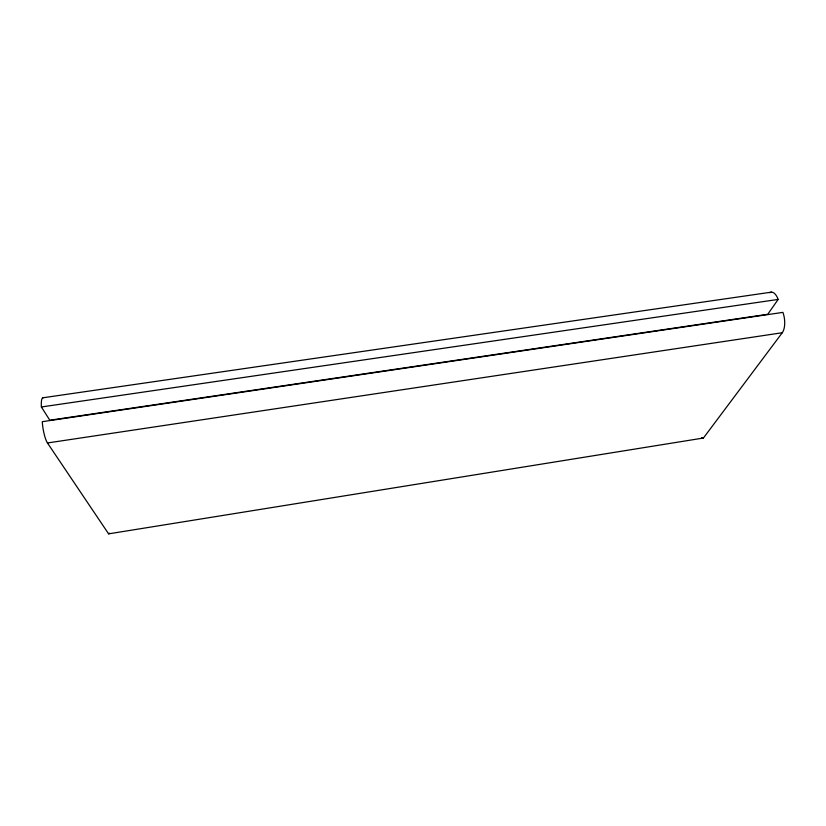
<?xml version="1.0" encoding="UTF-8"?>
<svg xmlns="http://www.w3.org/2000/svg" width="826" height="826" viewBox="0 0 826 826"><rect width="100%" height="100%" fill="white"/><g stroke="black" fill="none" stroke-linecap="round" stroke-linejoin="round"><path stroke-width="1.24" d="M769.76 292.714A14.847 6.794 83.2 0 1 778.154 299.425L767.746 314.272L49.808 420.217L41.383 406.97A16.138 3.407 80.4 0 1 43.21 397.771M703.422 438.028L782.274 332.733A14.909 6.866 82.8 0 0 782.914 312.373L42.271 421.694A16.221 3.459 80.6 0 0 47.464 442.973L108.609 533.854L703.422 438.028A21.683 8.198 80.5 0 1 701.687 437.718M47.464 442.973L782.274 332.733M41.383 406.97L778.154 299.425M42.766 397.802L771.463 292.146M109.311 533.1A23.211 3.996 81.5 0 1 108.609 533.854"/></g></svg>
